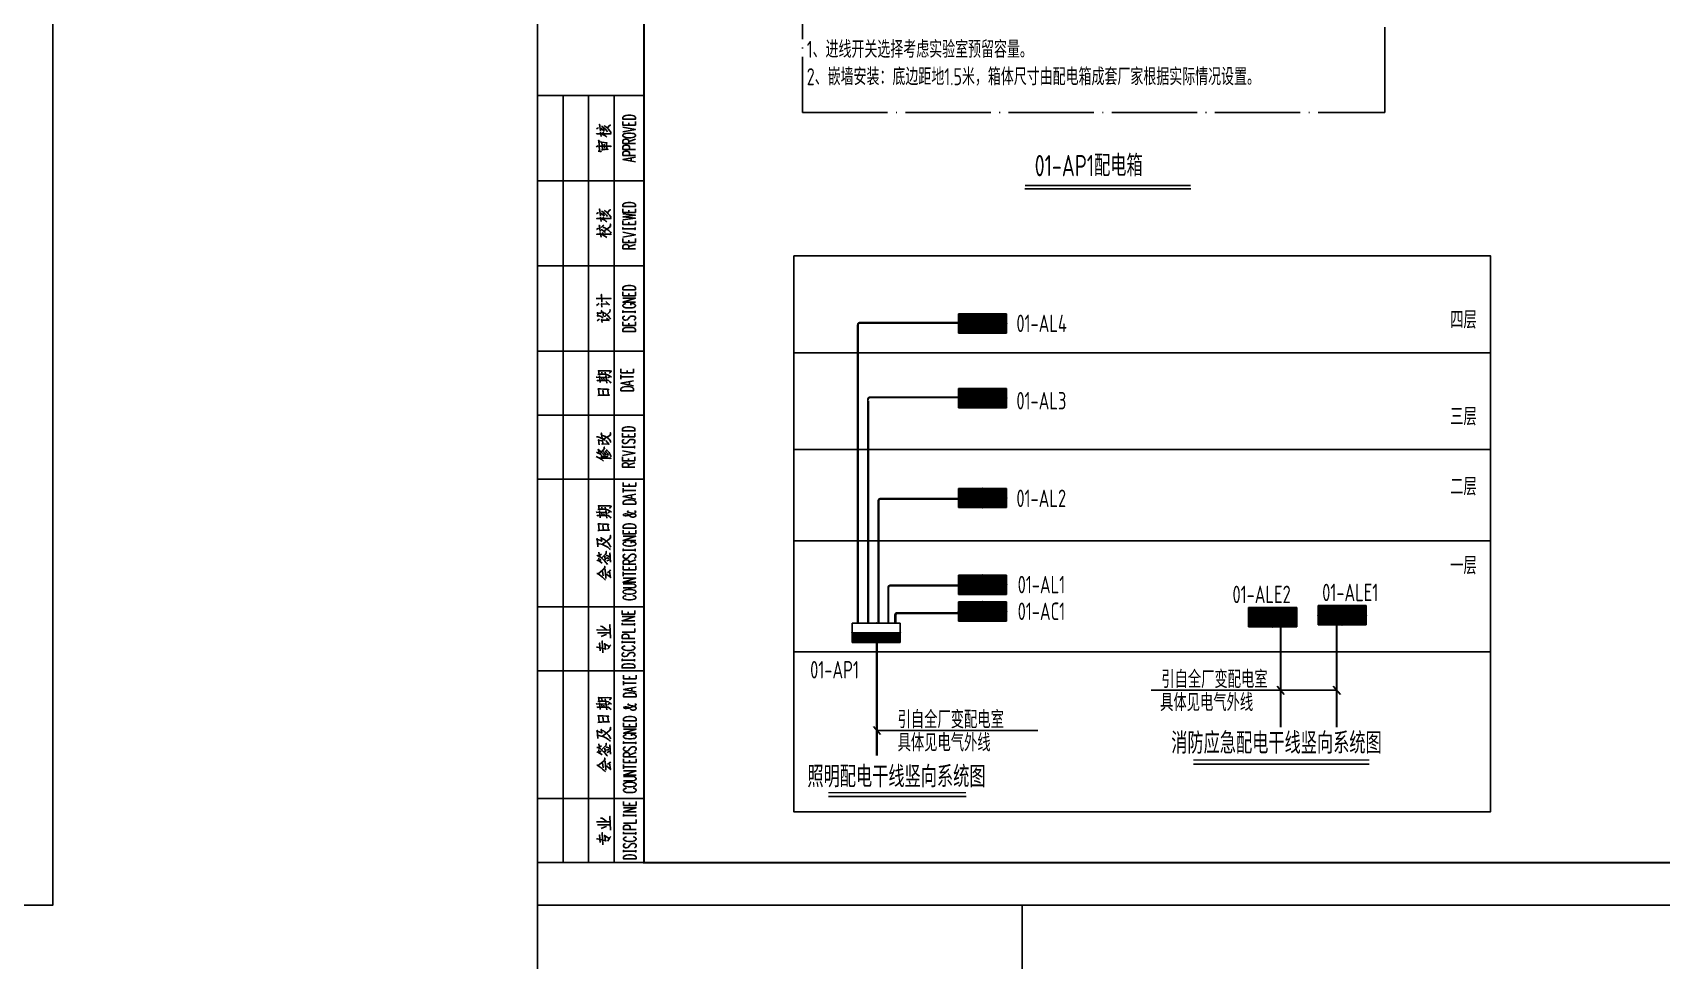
# Model space of a CAD drawing. Extents: x 6250600 to 6678662, y -692028 to -290561.
# Drawn here: x 6319872 to 6358091, y -373675 to -351903 of the extents above; entities that cross this region are included whole.
import ezdxf
from ezdxf.enums import TextEntityAlignment as Align

# ---------------------------------------------------------------- set-up
doc = ezdxf.new("R2010")
doc.units = 0
doc.header["$LTSCALE"] = 1000
doc.header["$MEASUREMENT"] = 0
doc.linetypes.add('DASHEDX2', pattern=[1.5, 1, -0.5])
doc.linetypes.add('DOTE', pattern=[2.42, 2, -0.2, 0.02, -0.2])
doc.layers.get('0').update_dxf_attribs({"linetype": 'CONTINUOUS'})
for name, color, linetype in [('DOTLN', 2, 'CONTINUOUS'), ('EQUIP-箱柜', 3, 'CONTINUOUS'), ('PUB_TEXT', 7, 'CONTINUOUS'), ('PUB_TITLE', 4, 'CONTINUOUS'), ('SIG_TEXT', 7, 'CONTINUOUS'), ('SYST', 7, 'CONTINUOUS'), ('TEL_TEXT', 7, 'CONTINUOUS'), ('TEXT', 7, 'CONTINUOUS'), ('WIRE-照明', 1, 'CONTINUOUS'), ('建筑', 8, 'CONTINUOUS'), ('电气', 7, 'CONTINUOUS')]:
    doc.layers.add(name, color=color, linetype=linetype)
doc.styles.add('_TCH_LABEL', font='COMPLEX', dxfattribs={"bigfont": 'GBCBIG'})
doc.styles.add('SCEI', font='sceie.shx', dxfattribs={"width": 0.8, "height": 400, "bigfont": 'sceic.shx'})
doc.styles.add('sceie', font='sceie.shx', dxfattribs={"width": 0.7, "bigfont": 'sceic.shx'})

# ---------------------------------------------------------------- blocks, each defined once
blk = doc.blocks.new('A$C04D97144')
for p, q in [((6, 0), (6, 180)), ((12, 0), (12, 180)), ((18, 0), (18, 180)), ((0, 160), (25, 160)), ((0, 140), (25, 140)), ((0, 120), (25, 120)), ((0, 105), (25, 105)), ((0, 90), (25, 90)), ((0, 60), (25, 60)), ((0, 45), (25, 45)), ((0, 15), (25, 15))]:
    blk.add_line(p, q)
blk.add_lwpolyline([(0, 180), (0, 0), (25, 0), (25, 180)], close=True)
for points in [[(13.86, 172.15), (14.14, 172.35), (14.27, 172.38), (14.34, 172.35)], [(14.77, 171.68), (14.55, 173.26), (14.52, 173.14), (14.6, 172.92)], [(14.74, 172.24), (14.91, 172.21), (15.58, 171.72), (15.62, 171.68), (15.41, 172.54)], [(15.05, 172.71), (15.19, 172.68), (15.62, 172.35), (15.65, 172.32), (15.93, 172.07), (16.21, 171.79), (16.46, 171.47)], [(15.62, 172.92), (15.82, 172.82), (16.28, 172.49), (16.56, 172.15), (16.86, 171.79), (17.09, 171.47), (17.27, 171.22)], [(16.39, 172.38), (16.86, 172.95), (17.09, 173.06), (16.81, 172.89)], [(22.97, 174.41), (20.03, 174.41), (20.03, 174.9), (20.17, 175.1), (20.47, 175.24), (20.72, 175.32), (21.18, 175.38), (21.87, 175.38), (22.28, 175.32), (22.58, 175.24), (22.83, 175.1), (22.97, 174.9), (22.97, 174.41), (22.97, 174.41)], [(22.97, 173), (20.03, 173), (20.03, 173.91)], [(20.03, 171.46), (22.97, 172.02), (20.03, 172.59)], [(21.43, 173), (21.43, 173.56)], [(22.97, 173), (22.97, 173.91)], [(13.78, 167.95), (14.06, 168.13), (14.27, 168.19)], [(13.81, 170.94), (13.95, 171.05), (13.92, 171.02), (17.27, 171.02), (17, 170.98), (16.72, 171.02)], [(14.56, 166.93), (14.41, 169.49), (14.31, 169.43), (14.77, 169.08)], [(14.8, 171.44), (14.97, 170.34)], [(16.18, 168.75), (16.32, 168.86), (14.97, 169.04), (15.08, 169.08), (15.27, 167.31)], [(14.99, 171.05), (15.44, 170.8), (15.79, 170.59), (16.04, 170.42), (16.29, 170.2)], [(15.02, 167.18), (15.27, 167.25), (16.53, 167.36), (16.29, 167.32), (16.18, 168.75), (16.15, 168.58), (16.21, 168.27)], [(15.19, 171.05), (15.54, 171.41)], [(15.73, 167.59), (15.62, 168.61)], [(20.03, 170.48), (20.17, 170.34), (20.47, 170.2), (20.72, 170.14), (21.18, 170.06), (21.87, 170.06), (22.28, 170.14), (22.58, 170.2), (22.83, 170.34), (22.97, 170.48), (22.97, 170.77), (22.83, 170.91), (22.58, 171.05), (22.28, 171.11), (21.87, 171.19), (21.18, 171.19), (20.72, 171.11), (20.47, 171.05), (20.17, 170.91), (20.03, 170.77), (20.03, 170.48), (20.03, 170.48)], [(22.97, 168.74), (20.03, 168.74), (20.03, 169.37), (20.17, 169.57), (20.33, 169.65), (20.58, 169.71), (20.88, 169.71), (21.18, 169.65), (21.27, 169.57), (21.43, 169.37), (21.43, 168.74)], [(22.97, 167.34), (20.03, 167.34), (20.03, 167.97), (20.17, 168.17), (20.33, 168.24), (20.58, 168.31), (21.02, 168.31), (21.27, 168.24), (21.43, 168.17), (21.57, 167.97), (21.57, 167.34)], [(21.43, 169.23), (22.97, 169.71)], [(14.27, 166.93), (14.52, 166.93), (14.71, 166.88), (14.91, 166.82), (15.05, 166.76)], [(14.66, 168.06), (14.71, 168.13), (17.28, 168.09), (17.03, 168.05), (16.72, 168.09)], [(22.97, 165.93), (20.03, 165.93), (20.03, 166.57), (20.17, 166.77), (20.33, 166.84), (20.58, 166.92), (21.02, 166.92), (21.27, 166.84), (21.43, 166.77), (21.57, 166.57), (21.57, 165.93)], [(22.97, 164.39), (20.03, 164.95), (22.97, 165.52)], [(21.98, 164.61), (21.98, 165.3)], [(14.77, 151.79), (14.55, 153.37), (14.52, 153.26), (14.6, 153.03)], [(15.62, 153.03), (15.82, 152.95), (16.28, 152.6), (16.56, 152.26), (16.86, 151.9), (17.09, 151.58), (17.27, 151.33)], [(16.39, 152.49), (16.86, 153.06), (17.09, 153.17), (16.81, 153)], [(22.97, 153.91), (20.03, 153.91), (20.03, 154.4), (20.17, 154.6), (20.47, 154.74), (20.72, 154.82), (21.18, 154.88), (21.87, 154.88), (22.28, 154.82), (22.58, 154.74), (22.83, 154.6), (22.97, 154.4), (22.97, 153.91), (22.97, 153.91)], [(22.97, 152.51), (20.03, 152.51), (20.03, 153.42)], [(21.43, 152.51), (21.43, 153.06)], [(22.97, 152.51), (22.97, 153.42)], [(13.81, 151.05), (13.95, 151.16), (13.92, 151.13), (17.27, 151.13), (17, 151.1), (16.72, 151.13)], [(13.86, 152.26), (14.14, 152.46), (14.27, 152.49), (14.34, 152.46)], [(14.71, 148.1), (14.52, 149.54), (14.49, 149.43), (14.55, 149.29)], [(14.74, 152.35), (14.91, 152.32), (15.58, 151.84), (15.62, 151.79), (15.41, 152.67)], [(14.8, 151.55), (14.97, 150.45)], [(14.91, 149.01), (15.22, 149.35), (15.36, 149.43), (15.54, 149.54)], [(14.99, 151.16), (15.44, 150.91), (15.79, 150.7), (16.04, 150.53), (16.29, 150.31)], [(15.05, 152.82), (15.19, 152.81), (15.62, 152.46), (15.65, 152.43), (15.93, 152.18), (16.21, 151.9), (16.46, 151.58)], [(15.19, 151.16), (15.54, 151.52)], [(15.73, 148.21), (15.79, 148.3), (17.09, 149.29), (17.12, 149.82), (17.03, 149.32), (16.92, 149.18)], [(20.03, 150.83), (22.97, 151.18), (20.03, 151.52), (22.97, 151.88), (20.03, 152.23)], [(22.97, 149.7), (20.03, 149.7), (20.03, 150.61)], [(21.43, 149.7), (21.43, 150.26)], [(22.97, 149.7), (22.97, 150.61)], [(13.81, 148.52), (14.06, 148.69), (14.23, 148.76), (14.41, 148.76)], [(13.81, 147.36), (13.98, 147.5), (13.92, 147.45), (17.27, 147.45), (17.06, 147.39), (16.78, 147.45)], [(14.74, 147.84), (14.94, 146.76)], [(14.91, 148.47), (15.13, 148.44), (15.54, 148.16), (15.82, 147.95), (15.93, 147.84)], [(14.94, 147.45), (15.33, 147.28), (15.68, 147.08), (15.99, 146.89), (16.28, 146.65)], [(15.08, 147.47), (15.44, 147.88)], [(15.33, 148.98), (15.57, 149.01), (15.96, 148.83), (16.28, 148.66), (16.53, 148.47), (16.72, 148.3), (16.92, 148.13), (17.09, 147.92), (17.27, 147.67)], [(20.03, 148.52), (20.03, 148.98), (20.03, 148.71), (22.89, 148.71), (22.89, 148.52), (22.89, 148.98)], [(20.03, 146.76), (22.97, 147.33), (20.03, 147.89)], [(22.97, 145.5), (20.03, 145.5), (20.03, 146.42)], [(21.43, 145.5), (21.43, 146.07)], [(22.97, 145.5), (22.97, 146.42)], [(22.97, 144.03), (20.03, 144.03), (20.03, 144.67), (20.17, 144.88), (20.33, 144.94), (20.58, 145.02), (20.88, 145.02), (21.18, 144.94), (21.27, 144.88), (21.43, 144.67), (21.43, 144.03)], [(21.43, 144.53), (22.97, 145.02)], [(22.97, 134.41), (20.03, 134.41), (20.03, 134.9), (20.17, 135.1), (20.47, 135.25), (20.72, 135.31), (21.18, 135.39), (21.87, 135.39), (22.28, 135.31), (22.58, 135.25), (22.83, 135.1), (22.97, 134.9), (22.97, 134.41), (22.97, 134.41)], [(22.97, 133), (20.03, 133), (20.03, 133.91)], [(22.97, 133), (22.97, 133.91)], [(13.78, 132.37), (13.98, 132.39), (17.28, 132.39), (17.06, 132.37), (16.78, 132.39)], [(13.86, 130.75), (14.14, 130.97), (14.28, 131.08), (14.45, 131.15)], [(15.13, 131.49), (14.99, 133.33), (14.97, 133.22), (15.02, 132.98)], [(15.13, 130.33), (15.02, 131.11), (14.97, 131.07), (16.72, 131), (16.84, 130.89), (16.04, 131.66)], [(22.97, 131.46), (20.03, 131.46), (22.97, 132.45), (20.03, 132.45)], [(20.72, 131.19), (20.47, 131.11), (20.17, 130.97), (20.03, 130.83), (20.03, 130.55), (20.17, 130.42), (20.47, 130.28), (20.72, 130.2), (21.18, 130.14), (21.87, 130.14), (22.28, 130.2), (22.58, 130.28), (22.83, 130.42), (22.97, 130.55), (22.97, 130.83), (22.83, 130.97), (22.58, 131.11), (22.28, 131.19), (21.87, 131.19), (21.87, 130.83)], [(21.43, 133), (21.43, 133.56)], [(13.92, 128.22), (14.17, 128.26), (14.45, 128.26), (14.71, 128.19), (14.97, 128.11), (15.13, 128), (15.27, 127.89), (15.41, 127.75)], [(13.98, 127.12), (14.38, 127.45), (14.55, 127.52)], [(14.14, 128.29), (14.09, 129.06), (14, 128.99), (14.23, 128.9), (14.42, 128.9), (14.6, 128.9), (14.8, 128.9), (14.88, 128.93), (14.97, 128.99), (14.99, 129.1), (15.02, 129.24), (15.02, 129.45), (14.99, 129.56), (14.94, 129.64)], [(15.16, 126.7), (15.05, 127.45), (14.94, 127.34), (15.16, 127.31), (16.67, 127.3), (16.78, 127.16), (16.18, 127.75)], [(15.51, 128.11), (15.36, 129.21), (15.27, 129.13), (15.51, 129.02), (15.79, 128.88), (16.01, 128.74), (16.21, 128.6), (16.46, 128.37), (16.7, 128.11), (16.89, 127.86), (17.03, 127.66), (17.12, 127.49)], [(15.76, 128.08), (15.76, 128.15), (17, 129.2), (17.03, 129.73), (16.95, 129.2), (16.84, 129.06)], [(20.03, 129.02), (20.03, 129.48), (20.03, 129.21), (22.89, 129.21), (22.89, 129.02), (22.89, 129.48)], [(20.47, 128.24), (20.17, 128.1), (20.03, 127.89), (20.03, 127.61), (20.17, 127.41), (20.47, 127.27), (20.72, 127.27), (21.02, 127.33), (21.18, 127.41), (21.27, 127.55), (21.57, 127.97), (21.73, 128.1), (21.87, 128.18), (22.12, 128.24), (22.58, 128.24), (22.83, 128.1), (22.97, 127.89), (22.97, 127.61), (22.83, 127.41), (22.58, 127.27)], [(22.97, 126.01), (20.03, 126.01), (20.03, 126.92)], [(21.43, 126.01), (21.43, 126.56)], [(22.97, 126.01), (22.97, 126.92)], [(22.97, 124.61), (20.03, 124.61), (20.03, 125.1), (20.17, 125.3), (20.47, 125.44), (20.72, 125.52), (21.18, 125.58), (21.87, 125.58), (22.28, 125.52), (22.58, 125.44), (22.83, 125.3), (22.97, 125.1), (22.97, 124.61), (22.97, 124.61)], [(14.49, 114.6), (14.34, 115.45), (14.27, 115.36), (15.13, 115.36), (15.19, 115.36), (16.46, 115.39), (16.95, 115.36), (17.23, 115.33), (17.31, 115.31), (16.95, 114.89), (17.2, 115.28)], [(15.19, 114.62), (15.11, 115.11)], [(15.93, 114.57), (15.93, 114.62), (15.85, 115.07)], [(22.54, 114.92), (19.59, 114.92), (19.59, 115.83)], [(21, 114.92), (21, 115.48)], [(22.54, 114.92), (22.54, 115.83)], [(13.75, 113.87), (13.92, 113.91), (16.13, 113.83)], [(13.92, 113.06), (14.09, 113.13), (16.21, 113.13)], [(14.14, 114.51), (14.45, 114.6), (15.08, 114.6), (15.76, 114.57), (16.18, 114.51), (16.64, 114.37), (16.92, 114.2), (17.34, 113.88)], [(14.17, 109.58), (14.45, 109.64), (15.08, 109.67), (15.73, 109.69), (15.82, 109.69), (16.28, 109.69), (16.86, 109.69), (16.67, 109.69), (16.5, 110.8), (16.7, 111.02), (16.43, 111.08), (16.1, 111.08), (15.44, 111.12), (14.77, 111.13), (14.2, 111.13), (14.28, 111.16), (14.49, 109.67)], [(14.69, 112.61), (14.52, 114.29)], [(15.16, 113.16), (15.08, 113.66)], [(15.65, 113.17), (15.57, 113.63)], [(16.29, 112.53), (16.07, 114.29), (16.04, 114.2), (16.13, 114.09)], [(16.39, 113.63), (16.72, 113.94), (16.86, 113.94), (16.61, 113.83)], [(16.46, 113.17), (16.61, 113.16), (16.89, 112.92), (17.09, 112.72), (17.23, 112.53)], [(19.59, 113.44), (19.59, 114.43)], [(19.59, 113.94), (22.54, 113.94)], [(22.54, 111.9), (19.59, 112.47), (22.54, 113.03)], [(22.54, 110.72), (19.59, 110.72), (19.59, 111.21), (19.75, 111.41), (20.05, 111.56), (20.3, 111.63), (20.75, 111.7), (21.44, 111.7), (21.85, 111.63), (22.15, 111.56), (22.4, 111.41), (22.54, 111.21), (22.54, 110.72), (22.54, 110.72)], [(21.55, 112.12), (21.55, 112.81)], [(15.51, 109.69), (15.33, 110.8), (15.3, 110.69), (15.41, 110.42)], [(13.84, 99.93), (14.17, 99.88), (14.63, 99.71), (15.11, 99.49), (15.41, 99.32), (15.65, 99.21), (15.85, 99.08)], [(15.16, 99.49), (14.99, 100.76), (14.97, 100.62), (15.02, 100.39)], [(15.11, 100.2), (15.27, 100.2), (15.73, 100.07), (15.99, 99.96), (16.21, 99.85), (16.42, 99.71), (16.61, 99.54), (16.81, 99.35), (16.95, 99.11), (17.09, 98.89), (17.14, 98.72), (17.2, 98.55)], [(15.54, 99.35), (15.57, 99.43), (17.09, 100.31), (17.12, 100.84), (17.03, 100.34), (16.86, 100.2)], [(22.86, 101.27), (19.92, 101.27), (19.92, 101.75), (20.06, 101.97), (20.36, 102.11), (20.61, 102.18), (21.07, 102.24), (21.76, 102.24), (22.17, 102.18), (22.47, 102.11), (22.72, 101.97), (22.86, 101.75), (22.86, 101.27), (22.86, 101.27)], [(22.86, 99.87), (19.92, 99.87), (19.92, 100.78)], [(21.32, 99.87), (21.32, 100.43)], [(22.86, 99.87), (22.86, 100.78)], [(13.84, 96.29), (14.27, 96.08), (14.6, 95.91), (14.85, 95.72), (14.91, 95.69), (15.11, 95.55)], [(14.38, 96.02), (14.41, 96.14), (14.28, 96.99), (14.23, 96.93), (14.63, 96.65), (14.97, 96.4), (15.19, 96.16), (15.4, 95.91), (15.58, 95.66), (15.71, 95.49)], [(14.49, 98.06), (14.34, 99.21), (14.27, 99.08), (15.25, 98.94), (15.25, 99.08), (15.36, 98.23), (15.11, 98.19), (15.41, 98.23), (16.7, 98.2)], [(14.66, 95.91), (14.69, 96.02), (15.71, 97.13), (15.68, 97.5), (15.68, 97.13), (15.57, 96.99)], [(15.41, 96.4), (15.51, 96.36), (15.54, 96.33), (15.76, 96.05), (15.96, 95.83), (16.1, 95.63)], [(15.76, 96.62), (15.87, 96.57), (15.93, 96.54), (16.21, 96.22), (16.24, 96.16), (16.39, 96), (16.53, 95.77), (16.67, 95.55)], [(16.81, 98.12), (16.04, 99)], [(16.1, 96.88), (16.29, 96.79), (16.57, 96.47), (16.81, 96.19), (16.95, 95.91), (17.12, 95.63), (17.23, 95.38), (17.28, 95.17)], [(20.36, 99.3), (20.06, 99.16), (19.92, 98.96), (19.92, 98.67), (20.06, 98.47), (20.36, 98.33), (20.61, 98.33), (20.91, 98.39), (21.07, 98.47), (21.16, 98.61), (21.46, 99.02), (21.62, 99.16), (21.76, 99.24), (22.01, 99.3), (22.47, 99.3), (22.72, 99.16), (22.86, 98.96), (22.86, 98.67), (22.72, 98.47), (22.47, 98.33)], [(19.92, 97.28), (19.92, 97.75), (19.92, 97.48), (22.78, 97.48), (22.78, 97.28), (22.78, 97.75)], [(19.92, 95.53), (22.86, 96.08), (19.92, 96.65)], [(13.78, 95.27), (13.95, 95.23), (14.41, 94.98), (14.45, 94.98), (14.8, 94.75), (15.08, 94.56), (15.3, 94.35), (15.51, 94.18)], [(14.74, 94.86), (17.23, 94.86), (17, 94.81), (16.57, 94.86)], [(14.83, 95.3), (16.46, 95.3), (16.28, 95.27), (16.13, 95.3)], [(22.86, 94.26), (19.92, 94.26), (19.92, 95.17)], [(22.86, 92.8), (19.92, 92.8), (19.92, 93.43), (20.06, 93.63), (20.22, 93.71), (20.47, 93.77), (20.77, 93.77), (21.07, 93.71), (21.16, 93.63), (21.32, 93.43), (21.32, 92.8)], [(21.32, 94.26), (21.32, 94.83)], [(21.32, 93.29), (22.86, 93.77)], [(22.86, 94.26), (22.86, 95.17)], [(23.05, 88.31), (20.09, 88.31), (20.09, 89.22)], [(21.49, 88.31), (21.49, 88.87)], [(23.05, 88.31), (23.05, 89.22)], [(20.09, 86.83), (20.09, 87.82)], [(20.09, 87.33), (23.05, 87.33)], [(23.05, 85.29), (20.09, 85.86), (23.05, 86.42)], [(23.05, 84.11), (20.09, 84.11), (20.09, 84.6), (20.25, 84.8), (20.55, 84.94), (20.8, 85.02), (21.26, 85.09), (21.95, 85.09), (22.34, 85.02), (22.65, 84.94), (22.89, 84.8), (23.05, 84.6), (23.05, 84.11), (23.05, 84.11)], [(22.04, 85.51), (22.04, 86.2)], [(13.75, 82.18), (13.92, 82.23), (16.13, 82.15)], [(13.92, 81.38), (14.09, 81.44), (16.21, 81.44)], [(14.14, 82.82), (14.45, 82.9), (15.08, 82.9), (15.76, 82.89), (16.18, 82.82), (16.64, 82.68), (16.92, 82.51), (17.34, 82.19)], [(14.49, 82.9), (14.34, 83.77), (14.27, 83.67), (15.13, 83.67), (15.19, 83.67), (16.46, 83.7), (16.95, 83.67), (17.23, 83.64), (17.31, 83.62), (16.95, 83.2), (17.2, 83.59)], [(14.69, 80.92), (14.52, 82.6)], [(15.16, 81.46), (15.08, 81.97)], [(15.19, 82.93), (15.11, 83.42)], [(15.65, 81.49), (15.57, 81.94)], [(15.93, 82.89), (15.93, 82.93), (15.85, 83.39)], [(16.29, 80.84), (16.07, 82.6), (16.04, 82.51), (16.13, 82.4)], [(16.39, 81.94), (16.72, 82.26), (16.86, 82.26), (16.61, 82.15)], [(16.46, 81.49), (16.61, 81.46), (16.89, 81.24), (17.09, 81.03), (17.23, 80.84)], [(21.35, 82.43), (21.26, 82.43), (21.1, 82.35), (21.1, 82.29), (21.26, 82.21), (21.49, 82.15), (22.2, 82.01), (22.65, 81.87), (22.89, 81.72), (23.05, 81.58), (23.05, 81.3), (22.89, 81.17), (22.75, 81.1), (22.5, 81.03), (22.2, 81.03), (21.95, 81.1), (21.79, 81.17), (21.26, 81.66), (21.1, 81.72), (20.8, 81.8), (20.55, 81.8), (20.25, 81.72), (20.09, 81.58), (20.25, 81.44), (20.55, 81.38), (20.8, 81.38), (21.26, 81.44), (21.65, 81.58), (22.65, 81.94), (22.89, 82.08), (23.05, 82.21), (23.05, 82.35), (22.89, 82.43), (22.75, 82.43)], [(14.17, 77.89), (14.45, 77.95), (15.08, 77.98), (15.73, 78), (15.82, 78), (16.28, 78), (16.86, 78), (16.67, 78), (16.5, 79.12), (16.7, 79.34), (16.43, 79.4), (16.1, 79.4), (15.44, 79.43), (14.77, 79.45), (14.2, 79.45), (14.28, 79.48), (14.49, 77.98)], [(15.22, 74.69), (17.12, 76.16), (17.12, 76.76), (17.06, 76.23), (17.03, 76.16), (16.81, 75.94)], [(15.51, 78), (15.33, 79.12), (15.3, 79.01), (15.41, 78.74)], [(23.05, 78.5), (20.09, 78.5), (20.09, 78.99), (20.25, 79.21), (20.55, 79.35), (20.8, 79.41), (21.26, 79.49), (21.95, 79.49), (22.34, 79.41), (22.65, 79.35), (22.89, 79.21), (23.05, 78.99), (23.05, 78.5), (23.05, 78.5)], [(23.05, 77.11), (20.09, 77.11), (20.09, 78.02)], [(23.05, 75.57), (20.09, 75.57), (23.05, 76.56), (20.09, 76.56)], [(21.49, 77.11), (21.49, 77.67)], [(23.05, 77.11), (23.05, 78.02)], [(14.14, 74.09), (14, 76.02), (13.89, 75.88), (14.06, 75.82), (14.6, 75.63), (15.13, 75.42), (15.08, 75.38), (15.08, 75.42), (14.97, 76.24), (14.88, 76.16), (15.19, 76.02), (15.47, 75.88), (15.68, 75.77), (15.85, 75.63), (16.13, 75.42), (16.35, 75.24), (16.57, 75), (16.72, 74.8), (16.89, 74.54), (17.06, 74.26), (17.2, 74.04)], [(14.23, 74.8), (14.38, 74.8), (14.91, 74.69), (15.22, 74.61), (15.54, 74.5), (15.87, 74.36), (16.15, 74.18), (16.5, 73.98), (16.75, 73.79), (16.98, 73.55), (17.09, 73.44)], [(14.56, 71.83), (14.42, 72.85)], [(15.05, 71.43), (16.13, 72.56), (16.13, 73.02), (16.1, 72.56), (15.9, 72.33)], [(17.14, 70.46), (17, 72.63), (17, 72.49), (17.03, 72.17)], [(20.8, 75.28), (20.55, 75.22), (20.25, 75.08), (20.09, 74.94), (20.09, 74.65), (20.25, 74.51), (20.55, 74.37), (20.8, 74.31), (21.26, 74.23), (21.95, 74.23), (22.34, 74.31), (22.65, 74.37), (22.89, 74.51), (23.05, 74.65), (23.05, 74.94), (22.89, 75.08), (22.65, 75.22), (22.34, 75.28), (21.95, 75.28), (21.95, 74.94)], [(20.11, 73.11), (20.11, 73.59), (20.11, 73.32), (22.95, 73.32), (22.95, 73.11), (22.95, 73.59)], [(13.92, 72), (14.06, 72.03), (14.85, 71.69)], [(13.92, 70.95), (14.12, 70.92), (14.55, 70.7), (14.88, 70.49), (15.16, 70.27)], [(14.23, 67.74), (15.76, 69.05), (15.76, 69.08), (15.79, 69.5), (15.71, 69.05), (15.57, 68.87)], [(14.49, 70.73), (14.41, 71.54)], [(14.52, 70.92), (14.94, 71.12)], [(14.6, 72.14), (15.05, 72.39)], [(14.85, 71.48), (14.99, 71.47), (15.51, 71.01), (15.57, 70.98), (15.82, 70.74), (16.13, 70.35), (16.28, 70.16), (16.42, 69.96)], [(15.76, 71.86), (15.87, 70.95)], [(16.04, 71.37), (16.46, 71.48), (16.7, 71.43), (16.39, 71.43)], [(16.07, 72.08), (16.28, 72.08), (17.06, 71.75)], [(16.28, 70.84), (16.64, 70.98), (16.81, 70.98), (16.57, 70.95)], [(20.55, 72.35), (20.25, 72.2), (20.09, 72), (20.09, 71.72), (20.25, 71.51), (20.55, 71.37), (20.8, 71.37), (21.1, 71.43), (21.26, 71.51), (21.35, 71.65), (21.65, 72.06), (21.79, 72.2), (21.95, 72.28), (22.2, 72.35), (22.65, 72.35), (22.89, 72.2), (23.05, 72), (23.05, 71.72), (22.89, 71.51), (22.65, 71.37)], [(23.05, 70.04), (20.09, 70.04), (20.09, 70.66), (20.25, 70.88), (20.39, 70.95), (20.64, 71.03), (20.94, 71.03), (21.26, 70.95), (21.35, 70.88), (21.49, 70.66), (21.49, 70.04)], [(23.05, 68.7), (20.09, 68.7), (20.09, 69.61)], [(21.49, 70.52), (23.05, 71.03)], [(21.49, 68.7), (21.49, 69.27)], [(23.05, 68.7), (23.05, 69.61)], [(13.89, 67.85), (14.03, 67.84), (14.49, 67.57), (14.97, 67.24), (15.27, 66.96), (15.62, 66.61), (15.93, 66.27)], [(15.4, 67.27), (15.4, 67.29), (15.4, 67.35), (15.27, 68.26), (15.27, 68.13), (15.33, 67.99)], [(16.04, 66.69), (16.07, 66.82), (15.9, 68.76), (15.87, 68.65), (15.9, 68.54)], [(16.13, 67.63), (16.24, 67.6), (16.78, 67.18), (17.09, 66.93), (17.12, 66.83), (16.86, 68.4), (16.39, 67.99)], [(16.86, 68.4), (17, 68.51), (17.17, 68.59)], [(20.09, 67.24), (20.09, 68.21)], [(20.09, 67.73), (23.05, 67.73)], [(23.05, 65.76), (20.09, 65.76), (23.05, 66.75), (20.09, 66.75)], [(20.09, 64.44), (22.2, 64.44), (22.65, 64.51), (22.89, 64.65), (23.05, 64.85), (23.05, 64.99), (22.89, 65.21), (22.65, 65.35), (22.2, 65.42), (20.09, 65.42)], [(20.09, 63.39), (20.25, 63.25), (20.55, 63.11), (20.8, 63.05), (21.26, 62.97), (21.95, 62.97), (22.34, 63.05), (22.65, 63.11), (22.89, 63.25), (23.05, 63.39), (23.05, 63.67), (22.89, 63.81), (22.65, 63.94), (22.34, 64.02), (21.95, 64.08), (21.26, 64.08), (20.8, 64.02), (20.55, 63.94), (20.25, 63.81), (20.09, 63.67), (20.09, 63.39), (20.09, 63.39)], [(20.8, 62.68), (20.55, 62.62), (20.25, 62.48), (20.09, 62.34), (20.09, 62.06), (20.25, 61.91), (20.55, 61.77), (20.8, 61.71), (21.26, 61.63), (21.95, 61.63), (22.34, 61.71), (22.65, 61.77), (22.89, 61.91), (23.05, 62.06), (23.05, 62.34), (22.89, 62.48), (22.65, 62.62), (22.34, 62.68)], [(22.81, 58.27), (19.86, 58.27), (19.86, 59.18)], [(22.81, 56.73), (19.86, 56.73), (22.81, 57.72), (19.86, 57.72)], [(21.26, 58.27), (21.26, 58.83)], [(22.81, 58.27), (22.81, 59.18)], [(13.86, 54.53), (14.09, 54.59), (17.03, 54.53)], [(14.06, 53.82), (14.31, 53.87), (17.06, 53.87)], [(14.8, 55.44), (15.16, 55.38), (15.71, 55.02), (16.28, 54.56)], [(17.12, 52.63), (16.98, 55.83), (16.95, 55.69), (17, 55.38)], [(19.86, 54.07), (22.81, 54.07), (22.81, 54.91)], [(22.81, 52.6), (19.86, 52.6), (19.86, 53.23), (20.01, 53.45), (20.16, 53.51), (20.41, 53.59), (20.86, 53.59), (21.11, 53.51), (21.26, 53.45), (21.41, 53.23), (21.41, 52.6)], [(19.87, 55.68), (19.87, 56.15), (19.87, 55.88), (22.72, 55.88), (22.72, 55.68), (22.72, 56.15)], [(13.84, 50.54), (14.06, 50.56), (15.11, 50.34), (16.04, 50.08), (15.99, 50.02), (15.79, 51.39), (15.71, 51.36), (16.84, 50.68)], [(14.74, 49.71), (14.55, 51.5), (14.55, 51.39), (14.6, 51.18)], [(14.91, 53.02), (15.85, 53.43), (16.15, 53.48)], [(15.36, 49.2), (15.19, 52.03), (15.16, 51.89), (15.19, 51.72)], [(16.46, 50.05), (16.7, 50.4), (16.84, 50.62), (16.98, 50.87), (17.09, 51.01), (17.23, 51.11)], [(20.56, 50.85), (20.31, 50.78), (20.01, 50.65), (19.86, 50.51), (19.86, 50.23), (20.01, 50.08), (20.31, 49.94), (20.56, 49.88), (21.02, 49.8), (21.71, 49.8), (22.1, 49.88), (22.42, 49.94), (22.65, 50.08), (22.81, 50.23), (22.81, 50.51), (22.65, 50.65), (22.42, 50.78), (22.1, 50.85)], [(19.87, 51.48), (19.87, 51.95), (19.87, 51.69), (22.72, 51.69), (22.72, 51.48), (22.72, 51.95)], [(20.31, 49.31), (20.01, 49.17), (19.86, 48.97), (19.86, 48.69), (20.01, 48.47), (20.31, 48.34), (20.56, 48.34), (20.86, 48.4), (21.02, 48.47), (21.11, 48.61), (21.41, 49.03), (21.55, 49.17), (21.71, 49.24), (21.96, 49.31), (22.42, 49.31), (22.65, 49.17), (22.81, 48.97), (22.81, 48.69), (22.65, 48.47), (22.42, 48.34)], [(22.81, 45.67), (19.86, 45.67), (19.86, 46.16), (20.01, 46.38), (20.31, 46.52), (20.56, 46.58), (21.02, 46.66), (21.71, 46.66), (22.1, 46.58), (22.42, 46.52), (22.65, 46.38), (22.81, 46.16), (22.81, 45.67), (22.81, 45.67)], [(19.87, 47.29), (19.87, 47.74), (19.87, 47.48), (22.72, 47.48), (22.72, 47.29), (22.72, 47.74)], [(23.13, 43.08), (20.19, 43.08), (20.19, 43.99)], [(20.19, 41.62), (20.19, 42.59)], [(20.19, 42.1), (23.13, 42.1)], [(21.59, 43.08), (21.59, 43.64)], [(23.13, 43.08), (23.13, 43.99)], [(14.49, 37.91), (14.34, 38.76), (14.27, 38.68), (15.13, 38.68), (15.19, 38.68), (16.46, 38.71), (16.95, 38.68), (17.23, 38.65), (17.31, 38.62), (16.95, 38.19), (17.2, 38.59)], [(15.19, 37.94), (15.11, 38.43)], [(15.93, 37.88), (15.93, 37.94), (15.85, 38.4)], [(23.13, 40.08), (20.19, 40.63), (23.13, 41.19)], [(23.13, 38.88), (20.19, 38.88), (20.19, 39.37), (20.33, 39.58), (20.63, 39.72), (20.88, 39.79), (21.33, 39.86), (22.03, 39.86), (22.43, 39.79), (22.73, 39.72), (22.98, 39.58), (23.13, 39.37), (23.13, 38.88), (23.13, 38.88)], [(22.14, 40.28), (22.14, 40.97)], [(13.75, 37.17), (13.92, 37.23), (16.13, 37.14)], [(13.92, 36.39), (14.09, 36.43), (16.21, 36.43)], [(14.14, 37.83), (14.45, 37.91), (15.08, 37.91), (15.76, 37.88), (16.18, 37.83), (16.64, 37.69), (16.92, 37.52), (17.34, 37.2)], [(14.17, 32.9), (14.45, 32.95), (15.08, 32.98), (15.73, 33.01), (15.82, 33.01), (16.28, 33.01), (16.86, 33.01), (16.67, 33.01), (16.5, 34.11), (16.7, 34.34), (16.43, 34.39), (16.1, 34.39), (15.44, 34.42), (14.77, 34.45), (14.2, 34.45), (14.28, 34.49), (14.49, 32.98)], [(14.69, 35.93), (14.52, 37.6)], [(15.16, 36.46), (15.08, 36.98)], [(15.65, 36.5), (15.57, 36.95)], [(16.29, 35.84), (16.07, 37.6), (16.04, 37.52), (16.13, 37.41)], [(16.39, 36.95), (16.72, 37.27), (16.86, 37.27), (16.61, 37.14)], [(16.46, 36.5), (16.61, 36.46), (16.89, 36.24), (17.09, 36.04), (17.23, 35.84)], [(21.43, 37.2), (21.33, 37.2), (21.18, 37.12), (21.18, 37.06), (21.33, 36.98), (21.59, 36.92), (22.28, 36.78), (22.73, 36.64), (22.98, 36.5), (23.13, 36.35), (23.13, 36.09), (22.98, 35.95), (22.83, 35.87), (22.58, 35.8), (22.28, 35.8), (22.03, 35.87), (21.88, 35.95), (21.33, 36.43), (21.18, 36.5), (20.88, 36.57), (20.63, 36.57), (20.33, 36.5), (20.19, 36.35), (20.33, 36.21), (20.63, 36.15), (20.88, 36.15), (21.33, 36.21), (21.73, 36.35), (22.73, 36.72), (22.98, 36.86), (23.13, 36.98), (23.13, 37.12), (22.98, 37.2), (22.83, 37.2)], [(14.14, 29.1), (14, 31.03), (13.89, 30.89), (14.06, 30.82), (14.6, 30.62), (15.13, 30.43), (15.08, 30.37), (15.08, 30.43), (14.97, 31.25), (14.88, 31.17), (15.19, 31.03), (15.47, 30.89), (15.68, 30.76), (15.85, 30.62), (16.13, 30.43), (16.35, 30.23), (16.57, 30.01), (16.72, 29.8), (16.89, 29.55), (17.06, 29.27), (17.2, 29.03)], [(15.22, 29.69), (17.12, 31.17), (17.12, 31.77), (17.06, 31.22), (17.03, 31.17), (16.81, 30.93)], [(15.51, 33.01), (15.33, 34.11), (15.3, 34), (15.41, 33.75)], [(23.13, 33.28), (20.19, 33.28), (20.19, 33.78), (20.33, 33.98), (20.63, 34.12), (20.88, 34.19), (21.33, 34.27), (22.03, 34.27), (22.43, 34.19), (22.73, 34.12), (22.98, 33.98), (23.13, 33.78), (23.13, 33.28), (23.13, 33.28)], [(23.13, 31.88), (20.19, 31.88), (20.19, 32.79)], [(23.13, 30.34), (20.19, 30.34), (23.13, 31.33), (20.19, 31.33)], [(21.59, 31.88), (21.59, 32.44)], [(23.13, 31.88), (23.13, 32.79)], [(13.92, 26.99), (14.06, 27.02), (14.85, 26.69)], [(14.23, 29.8), (14.38, 29.8), (14.91, 29.69), (15.22, 29.6), (15.54, 29.49), (15.87, 29.35), (16.15, 29.18), (16.5, 28.99), (16.75, 28.78), (16.98, 28.56), (17.09, 28.45)], [(14.56, 26.83), (14.42, 27.86)], [(14.6, 27.15), (15.05, 27.4)], [(15.05, 26.43), (16.13, 27.57), (16.13, 28.01), (16.1, 27.57), (15.9, 27.34)], [(15.76, 26.85), (15.87, 25.95)], [(16.07, 27.09), (16.28, 27.09), (17.06, 26.74)], [(17.14, 25.47), (17, 27.62), (17, 27.48), (17.03, 27.16)], [(20.88, 30.06), (20.63, 29.99), (20.33, 29.85), (20.19, 29.71), (20.19, 29.43), (20.33, 29.29), (20.63, 29.14), (20.88, 29.08), (21.33, 29.02), (22.03, 29.02), (22.43, 29.08), (22.73, 29.14), (22.98, 29.29), (23.13, 29.43), (23.13, 29.71), (22.98, 29.85), (22.73, 29.99), (22.43, 30.06), (22.03, 30.06), (22.03, 29.71)], [(20.19, 27.89), (20.19, 28.36), (20.19, 28.09), (23.05, 28.09), (23.05, 27.89), (23.05, 28.36)], [(20.63, 27.12), (20.33, 26.98), (20.19, 26.77), (20.19, 26.49), (20.33, 26.28), (20.63, 26.14), (20.88, 26.14), (21.18, 26.21), (21.33, 26.28), (21.43, 26.43), (21.73, 26.83), (21.88, 26.98), (22.03, 27.05), (22.28, 27.12), (22.73, 27.12), (22.98, 26.98), (23.13, 26.77), (23.13, 26.49), (22.98, 26.28), (22.73, 26.14)], [(13.92, 25.95), (14.12, 25.92), (14.55, 25.69), (14.88, 25.5), (15.16, 25.26)], [(14.23, 22.75), (15.76, 24.05), (15.76, 24.09), (15.79, 24.51), (15.71, 24.05), (15.57, 23.88)], [(14.49, 25.72), (14.41, 26.55)], [(14.52, 25.92), (14.94, 26.13)], [(14.85, 26.49), (14.99, 26.46), (15.51, 26), (15.57, 25.99), (15.82, 25.75), (16.13, 25.36), (16.28, 25.15), (16.42, 24.97)], [(15.4, 22.26), (15.4, 22.29), (15.4, 22.36), (15.27, 23.25), (15.27, 23.14), (15.33, 23)], [(16.04, 21.7), (16.07, 21.81), (15.9, 23.77), (15.87, 23.66), (15.9, 23.54)], [(16.04, 26.38), (16.46, 26.49), (16.7, 26.43), (16.39, 26.43)], [(16.13, 22.64), (16.24, 22.61), (16.78, 22.18), (17.09, 21.93), (17.12, 21.84), (16.86, 23.39), (16.39, 23)], [(16.28, 25.84), (16.64, 25.99), (16.81, 25.99), (16.57, 25.95)], [(16.86, 23.39), (17, 23.52), (17.17, 23.6)], [(23.13, 24.81), (20.19, 24.81), (20.19, 25.44), (20.33, 25.66), (20.49, 25.72), (20.74, 25.8), (21.04, 25.8), (21.33, 25.72), (21.43, 25.66), (21.59, 25.44), (21.59, 24.81)], [(23.13, 23.49), (20.19, 23.49), (20.19, 24.38)], [(20.19, 22.01), (20.19, 22.99)], [(21.59, 25.3), (23.13, 25.8)], [(21.59, 23.49), (21.59, 24.04)], [(23.13, 23.49), (23.13, 24.38)], [(13.89, 22.86), (14.03, 22.83), (14.49, 22.58), (14.97, 22.23), (15.27, 21.95), (15.62, 21.62), (15.93, 21.27)], [(20.19, 22.5), (23.13, 22.5)], [(23.13, 20.54), (20.19, 20.54), (23.13, 21.52), (20.19, 21.52)], [(20.19, 19.22), (22.28, 19.22), (22.73, 19.28), (22.98, 19.42), (23.13, 19.62), (23.13, 19.77), (22.98, 19.99), (22.73, 20.13), (22.28, 20.19), (20.19, 20.19)], [(20.19, 18.16), (20.33, 18.02), (20.63, 17.88), (20.88, 17.82), (21.33, 17.74), (22.03, 17.74), (22.43, 17.82), (22.73, 17.88), (22.98, 18.02), (23.13, 18.16), (23.13, 18.45), (22.98, 18.59), (22.73, 18.73), (22.43, 18.79), (22.03, 18.85), (21.33, 18.85), (20.88, 18.79), (20.63, 18.73), (20.33, 18.59), (20.19, 18.45), (20.19, 18.16), (20.19, 18.16)], [(20.88, 17.46), (20.63, 17.39), (20.33, 17.25), (20.19, 17.11), (20.19, 16.83), (20.33, 16.69), (20.63, 16.54), (20.88, 16.48), (21.33, 16.42), (22.03, 16.42), (22.43, 16.48), (22.73, 16.54), (22.98, 16.69), (23.13, 16.83), (23.13, 17.11), (22.98, 17.25), (22.73, 17.39), (22.43, 17.46)], [(23.13, 13.43), (20.19, 13.43), (20.19, 14.35)], [(23.13, 11.89), (20.19, 11.89), (23.13, 12.87), (20.19, 12.87)], [(21.59, 13.43), (21.59, 14)], [(23.13, 13.43), (23.13, 14.35)], [(13.86, 9.54), (14.09, 9.59), (17.03, 9.54)], [(14.06, 8.82), (14.31, 8.88), (17.06, 8.88)], [(14.8, 10.43), (15.16, 10.39), (15.71, 10.01), (16.28, 9.55)], [(14.91, 8.03), (15.85, 8.42), (16.15, 8.49)], [(17.12, 7.64), (16.98, 10.84), (16.95, 10.7), (17, 10.39)], [(20.19, 10.84), (20.19, 11.31), (20.19, 11.05), (23.05, 11.05), (23.05, 10.84), (23.05, 11.31)], [(20.19, 9.24), (23.13, 9.24), (23.13, 10.07)], [(23.13, 7.76), (20.19, 7.76), (20.19, 8.39), (20.33, 8.61), (20.49, 8.67), (20.74, 8.75), (21.18, 8.75), (21.43, 8.67), (21.59, 8.61), (21.73, 8.39), (21.73, 7.76)], [(13.84, 5.53), (14.06, 5.56), (15.11, 5.34), (16.04, 5.08), (15.99, 5.03), (15.79, 6.38), (15.71, 6.37), (16.84, 5.67)], [(14.74, 4.72), (14.55, 6.51), (14.55, 6.38), (14.6, 6.19)], [(15.36, 4.2), (15.19, 7.04), (15.16, 6.9), (15.19, 6.73)], [(16.46, 5.06), (16.7, 5.39), (16.84, 5.63), (16.98, 5.88), (17.09, 6.02), (17.23, 6.1)], [(20.19, 6.65), (20.19, 7.12), (20.19, 6.85), (23.05, 6.85), (23.05, 6.65), (23.05, 7.12)], [(20.88, 6.02), (20.63, 5.94), (20.33, 5.8), (20.19, 5.66), (20.19, 5.39), (20.33, 5.25), (20.63, 5.11), (20.88, 5.03), (21.33, 4.97), (22.03, 4.97), (22.43, 5.03), (22.73, 5.11), (22.98, 5.25), (23.13, 5.39), (23.13, 5.66), (22.98, 5.8), (22.73, 5.94), (22.43, 6.02)], [(20.63, 4.48), (20.33, 4.34), (20.19, 4.12), (20.19, 3.85), (20.33, 3.63), (20.63, 3.49), (20.88, 3.49), (21.18, 3.57), (21.33, 3.63), (21.43, 3.77), (21.73, 4.2), (21.88, 4.34), (22.03, 4.4), (22.28, 4.48), (22.73, 4.48), (22.98, 4.34), (23.13, 4.12), (23.13, 3.85), (22.98, 3.63), (22.73, 3.49)], [(20.19, 2.45), (20.19, 2.91), (20.19, 2.64), (23.05, 2.64), (23.05, 2.45), (23.05, 2.91)], [(23.13, 0.84), (20.19, 0.84), (20.19, 1.32), (20.33, 1.54), (20.63, 1.67), (20.88, 1.75), (21.33, 1.81), (22.03, 1.81), (22.43, 1.75), (22.73, 1.67), (22.98, 1.54), (23.13, 1.32), (23.13, 0.84), (23.13, 0.84)]]:
    blk.add_lwpolyline(points)
blk = doc.blocks.new('A$C1BD43FEB')
blk.add_blockref('A$C04D97144', (0, 0))
blk = doc.blocks.new('GXED01100007000C')
blk.add_blockref('A$C1BD43FEB', (-25, 0))
blk = doc.blocks.new('*X59')
at = {"color": 0}
for p, q in [((-250, 33), (-183, 100)), ((-250, 68), (-218, 100)), ((-247, 0), (-147, 100)), ((-212, 0), (-112, 100)), ((-177, 0), (-77, 100)), ((-141, 0), (-41, 100)), ((-106, 0), (-6, 100)), ((-71, 0), (29, 100)), ((-35, 0), (65, 100)), ((0, 0), (100, 100)), ((35, 0), (135, 100)), ((71, 0), (171, 100)), ((106, 0), (206, 100)), ((141, 0), (241, 100)), ((177, 0), (250, 73)), ((212, 0), (250, 38)), ((247, 0), (250, 3))]:
    blk.add_line(p, q, dxfattribs=at)
blk = doc.blocks.new('$equip$00001414')
for p, q in [((0.75, 0.6), (-0.75, 0.6)), ((-0.75, 0.6), (-0.75, 0)), ((0.75, 0), (0.75, 0.6)), ((-0.75, 0.3), (0.75, 0.3)), ((-0.75, 0), (0.75, 0))]:
    blk.add_line(p, q)
at = {"const_width": 0.3}
blk.add_lwpolyline([(-0.75, 0.15), (0.75, 0.15)], dxfattribs=at)
for p in [(0, 0.6), (-0.75, 0.3), (0, 0), (0.75, 0.3)]:
    blk.add_point(p)
at = {"xscale": 0.00300000000061118, "yscale": 0.00300000000061118, "zscale": 0.00300000000061118}
blk.add_blockref('*X59', (0, 0), dxfattribs=at)
at = {"style": '_TCH_LABEL', "flags": 9}
blk.add_attdef('A', (0, 0), '', height=0.00002, dxfattribs=at)
blk = doc.blocks.new('*X57')
at = {"color": 0}
for p, q in [((-250, 33), (-83, 200)), ((-250, 68), (-118, 200)), ((-250, 104), (-154, 200)), ((-250, 139), (-189, 200)), ((-250, 174), (-224, 200)), ((-247, 0), (-47, 200)), ((-212, 0), (-12, 200)), ((-177, 0), (23, 200)), ((-141, 0), (59, 200)), ((-106, 0), (94, 200)), ((-71, 0), (129, 200)), ((-35, 0), (165, 200)), ((0, 0), (200, 200)), ((35, 0), (235, 200)), ((71, 0), (250, 179)), ((106, 0), (250, 144)), ((141, 0), (250, 109)), ((177, 0), (250, 73)), ((212, 0), (250, 38)), ((247, 0), (250, 3))]:
    blk.add_line(p, q, dxfattribs=at)
blk = doc.blocks.new('$equip$00001421')
for p, q in [((0.75, 0.6), (-0.75, 0.6)), ((-0.75, 0.6), (-0.75, 0)), ((0.75, 0), (0.75, 0.6)), ((-0.75, 0), (0.75, 0))]:
    blk.add_line(p, q)
at = {"const_width": 0.6}
blk.add_lwpolyline([(-0.75, 0.3), (0.75, 0.3)], dxfattribs=at)
for p in [(0, 0.6), (-0.75, 0.3), (0, 0), (0.75, 0.3)]:
    blk.add_point(p)
at = {"xscale": 0.00300000000061118, "yscale": 0.00300000000061118, "zscale": 0.00300000000061118}
blk.add_blockref('*X57', (0, 0), dxfattribs=at)
at = {"style": '_TCH_LABEL', "flags": 9}
blk.add_attdef('A', (0, 0), '', height=0.00002, dxfattribs=at)

msp = doc.modelspace()

# ---------------------------------------------------------------- linework, layer by layer
for p, q in [((6337733.8, -357143.3), (6354082.4, -357143.3)), ((6337733.8, -359414.5), (6354082.4, -359414.5)), ((6337733.8, -361685.7), (6354082.4, -361685.7)), ((6337733.8, -363826.3), (6354082.4, -363826.3)), ((6337733.8, -366433.8), (6354082.4, -366433.8))]:
    msp.add_line(p, q)
at = {"color": 0}
msp.add_lwpolyline([(6260946.9, -372378.7), (6320346.9, -372378.7), (6320346.9, -330378.7), (6260946.9, -330378.7), (6260946.9, -372378.7)], dxfattribs=at)
msp.add_lwpolyline([(6331719.6, -372378.7), (6343092.3, -372378.7), (6343092.3, -378623.5), (6331719.6, -378623.5)], close=True)
at = {"layer": 'DOTLN', "color": 7, "linetype": 'DOTE'}
msp.add_lwpolyline([(6337934.2, -353778.8), (6351597.6, -353778.8), (6351597.6, -335534.2), (6337934.2, -335534.2)], close=True, dxfattribs=at)
at = {"layer": 'PUB_TEXT', "color": 2}
msp.add_line((6343157, -355567.6), (6347045.6, -355567.6), dxfattribs=at)
at = {"layer": 'PUB_TEXT', "color": 2, "const_width": 35}
msp.add_lwpolyline([(6343157, -355490.4), (6347045.6, -355490.4)], dxfattribs=at)
at = {"layer": 'PUB_TITLE', "linetype": 'Continuous'}
msp.add_lwpolyline([(6331719.6, -372378.7), (6391119.6, -372378.7), (6391119.6, -330378.7), (6331719.6, -330378.7)], close=True, dxfattribs=at)
at = {"layer": 'PUB_TITLE', "const_width": 50}
msp.add_lwpolyline([(6334219.6, -371378.7), (6390119.6, -371378.7), (6390119.6, -331378.7), (6334219.6, -331378.7)], close=True, dxfattribs=at)
at = {"layer": 'SIG_TEXT'}
for p, q in [((6350472.6, -367335.7), (6346116.4, -367335.7)), ((6343456.5, -368279.3), (6339684, -368279.3))]:
    msp.add_line(p, q, dxfattribs=at)
at = {"layer": 'TEL_TEXT', "color": 30}
for p, q in [((6347109.6, -369067.4), (6351237.6, -369067.4)), ((6338546.3, -369831.5), (6341777, -369831.5))]:
    msp.add_line(p, q, dxfattribs=at)
at = {"layer": 'TEL_TEXT', "color": 30, "const_width": 28.2}
for points in [[(6347109.6, -368974), (6351237.6, -368974)], [(6338546.3, -369738.1), (6341774.4, -369738.1)]]:
    msp.add_lwpolyline(points, dxfattribs=at)
at = {"layer": 'WIRE-照明', "linetype": 'Continuous'}
for points, const_width in [([(6341777.5, -358712), (6339287.7, -358712, 0.4142136), (6339237.7, -358762), (6339237.7, -365760.9)], 51.3), ([(6341942.7, -360460.8), (6339526.7, -360460.8, 0.5094303), (6339476.7, -360536.4), (6339476.7, -365758.2)], 51.3), ([(6341726, -362841.8), (6339770.8, -362841.8, 0.4142136), (6339720.8, -362891.8), (6339720.8, -365775)], 51.3), ([(6341589.3, -364877.8), (6340001.1, -364877.8, 0.4142136), (6339951.1, -364927.8), (6339951.1, -365761.9)], 51.3), ([(6340114.6, -365761.9), (6340114.6, -365576.3, -0.4142136), (6340164.6, -365526.3), (6341614.5, -365526.3)], 60)]:
    msp.add_lwpolyline(points, format="xyb", dxfattribs=dict(at, const_width=const_width))
at = {"layer": 'WIRE-照明', "linetype": 'Continuous', "const_width": 51.3}
for points in [[(6349157.9, -365817.5), (6349157.9, -368204.1)], [(6350472.6, -365801.3), (6350472.6, -368204.1)], [(6339680.7, -366212.7), (6339680.7, -368869.6)]]:
    msp.add_lwpolyline(points, dxfattribs=at)
at = {"layer": '建筑', "color": 0}
msp.add_lwpolyline([(6337733.8, -357143.3), (6354082.4, -357143.3), (6354082.4, -370187.6), (6337733.8, -370187.6)], close=True, dxfattribs=at)
at = {"layer": '电气'}
for p, q in [((6349241.6, -367431.3), (6349074.2, -367240.1)), ((6350559.6, -367431.3), (6350392.2, -367240.1)), ((6339767.7, -368374.9), (6339600.3, -368183.7))]:
    msp.add_line(p, q, dxfattribs=at)

# ---------------------------------------------------------------- block references
at = {"color": 0, "xscale": 100, "yscale": 100, "zscale": 100}
msp.add_blockref('GXED01100007000C', (6334219.6, -371378.7), dxfattribs=at)
at = {"layer": 'EQUIP-箱柜', "xscale": 752.9642800465226, "yscale": 752.9642800465226, "zscale": 752.9642800465226}
for p in [(6342160.9, -358955.2), (6342160.9, -360707.3), (6342160.9, -363049.2), (6342160.9, -365085.3), (6342160.9, -365712.1), (6350599.6, -365801.3), (6348968.4, -365847.3)]:
    msp.add_blockref('$equip$00001421', p, dxfattribs=at)
at = {"layer": 'EQUIP-箱柜', "color": 0, "xscale": 752.9642800465226, "yscale": 752.9642800465226, "zscale": 752.9642800465226}
msp.add_blockref('$equip$00001414', (6339666.8, -366212.7), dxfattribs=at)

# ---------------------------------------------------------------- texts
at = {"layer": 'SIG_TEXT', "style": 'SCEI', "width": 0.8}
for s, p in [('四层', (6353133.2, -358848.9)), ('01-AL4', (6342956.4, -358931.6)), ('01-AL3', (6342956.4, -360746.4)), ('三层', (6353133.2, -361120.1)), ('01-AL2', (6342956.4, -363037.2)), ('二层', (6353133.2, -362763)), ('一层', (6353133.2, -364614)), ('01-AL1', (6342985.9, -365060.9)), ('01-ALE2', (6348026.8, -365291.7)), ('01-ALE1', (6350131.8, -365245.7)), ('01-AC1', (6342985.9, -365687.7)), ('01-AP1', (6338116.8, -367059.2)), ('引自全厂变配电室', (6346355.4, -367284.1)), ('具体见电气外线', (6346329.1, -367826.3)), ('引自全厂变配电室', (6340167.9, -368227.7)), ('具体见电气外线', (6340168.8, -368769.9))]:
    msp.add_text(s, height=410.4, dxfattribs=at).set_placement(p)
at = {"layer": 'SYST', "linetype": 'DASHEDX2', "style": 'SCEI', "width": 0.8}
for s, p in [('1、进线开关选择考虑实验室预留容量。', (6338037.8, -352496.7)), ('2、嵌墙安装：底边距地1.5米，箱体尺寸由配电箱成套厂家根据实际情况设置。', (6338037.8, -353138.2))]:
    msp.add_text(s, height=400, dxfattribs=at).set_placement(p)
at = {"layer": 'TEXT', "color": 2, "style": 'sceie', "width": 0.8}
msp.add_text('01-AP1配电箱', height=500, dxfattribs=at).set_placement((6343385.7, -355274.6))
at = {"layer": 'TEXT', "color": 0, "style": 'sceie', "width": 0.8}
for s, p in [('消防应急配电干线竖向系统图', (6349059.1, -368824.4)), ('照明配电干线竖向系统图', (6340142.4, -369611.5))]:
    msp.add_text(s, height=500, dxfattribs=at).set_placement(p, align=Align.CENTER)

doc.saveas('drawing.dxf')
